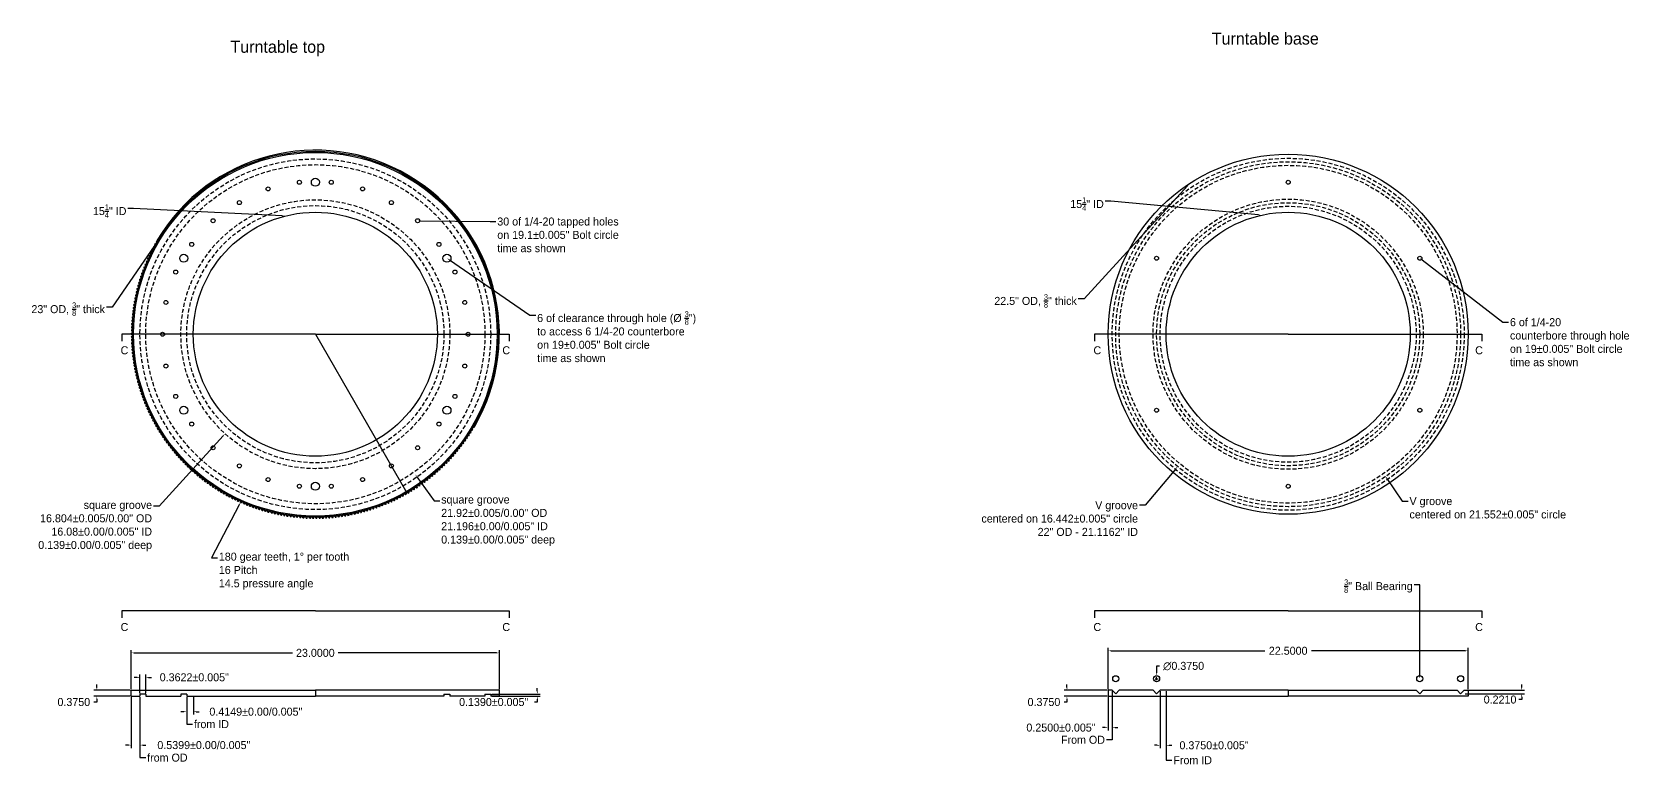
# Model space of a CAD drawing. Header units: inches. Extents: x -48 to 236, y -138 to 25.
# Drawn here: x 6 to 105.8, y -26.5 to 20.2 of the extents above; entities that cross this region are included whole.
import ezdxf
from ezdxf import colors
from ezdxf.entities.mleader import LeaderData, LeaderLine
from ezdxf.math import Vec2, Vec3

# ---------------------------------------------------------------- set-up
doc = ezdxf.new("R2010")
doc.units = ezdxf.units.IN
doc.header["$MEASUREMENT"] = 0
doc.linetypes.add('DASHED2', pattern=[0.375, 0.25, -0.125])
doc.dimstyles.get("Standard").update_dxf_attribs({"dimtxt": 0.18, "dimasz": 0.18, "dimexe": 0.18, "dimexo": 0.0625, "dimgap": 0.09, "dimtad": 0, "dimtih": 1, "dimtoh": 1, "dimdec": 4, "dimzin": 0, "dimdsep": 46, "dimtxsty": 'Standard', "dimcen": 0.09, "dimadec": 0, "dimazin": 0, "dimtfac": 1, "dimtdec": 4, "dimtofl": 0, "dimtmove": 0, "dimatfit": 3, "dimfxl": 1, "dimtolj": 1, "dimtzin": 0, "dimarcsym": 0})

# ---------------------------------------------------------------- blocks, each defined once
blk = doc.blocks.new('*D56')
at = {"color": 0, "lineweight": -2, "transparency": 16777216}
for p, q in [((76.457, -19.405), (76.277, -19.405)), ((76.277, -19.405), (76.277, -19.822)), ((76.187, -20.19), (76.367, -20.19)), ((76.277, -20.28), (76.277, -20.1))]:
    blk.add_line(p, q, dxfattribs=at)
at = {"color": 0, "transparency": 16777216}
blk.add_solid([(76.247, -19.822), (76.307, -19.822), (76.277, -20.002)], dxfattribs=at)
at = {"layer": 'Defpoints', "color": 0, "transparency": 16777216}
for p in [(76.277, -20.002), (76.277, -20.377)]:
    blk.add_point(p, dxfattribs=at)
at = {"color": 0, "transparency": 16777216, "insert": (77.963, -19.405), "char_height": 0.5, "attachment_point": 5}
blk.add_mtext('\\A1;∅0.3750', dxfattribs=at)
blk = doc.blocks.new('*D57')
at = {"color": 0, "lineweight": -2, "transparency": 16777216}
for p, q in [((12.741, -21.09), (12.741, -19.926)), ((13.103, -21.09), (13.103, -19.926)), ((12.561, -20.106), (12.381, -20.106)), ((13.283, -20.106), (13.463, -20.106))]:
    blk.add_line(p, q, dxfattribs=at)
at = {"color": 0, "transparency": 16777216}
for points in [[(12.561, -20.076), (12.561, -20.136), (12.741, -20.106)], [(13.283, -20.076), (13.283, -20.136), (13.103, -20.106)]]:
    blk.add_solid(points, dxfattribs=at)
at = {"layer": 'Defpoints', "color": 0, "transparency": 16777216}
for p in [(13.103, -20.106), (12.741, -21.152), (13.103, -21.152)]:
    blk.add_point(p, dxfattribs=at)
at = {"color": 0, "transparency": 16777216, "insert": (16.136, -20.106), "char_height": 0.5, "attachment_point": 5}
blk.add_mtext('\\A1;0.3622%%P0.005"', dxfattribs=at)
blk = doc.blocks.new('*D64')
at = {"color": 0, "lineweight": -2, "transparency": 16777216}
for p, q in [((73.185, -20.916), (70.491, -20.916)), ((70.671, -20.736), (70.671, -20.556)), ((73.185, -21.291), (70.491, -21.291)), ((70.671, -21.651), (70.491, -21.651)), ((70.671, -21.471), (70.671, -21.651))]:
    blk.add_line(p, q, dxfattribs=at)
at = {"color": 0, "transparency": 16777216}
for points in [[(70.641, -20.736), (70.701, -20.736), (70.671, -20.916)], [(70.641, -21.471), (70.701, -21.471), (70.671, -21.291)]]:
    blk.add_solid(points, dxfattribs=at)
at = {"layer": 'Defpoints', "color": 0, "transparency": 16777216}
for p in [(73.248, -20.916), (70.671, -21.291), (73.248, -21.291)]:
    blk.add_point(p, dxfattribs=at)
at = {"color": 0, "transparency": 16777216, "insert": (69.234, -21.651), "char_height": 0.5, "attachment_point": 5}
blk.add_mtext('\\A1;0.3750', dxfattribs=at)
blk = doc.blocks.new('*D65')
at = {"color": 0, "lineweight": -2, "transparency": 16777216}
for p, q in [((73.248, -20.854), (73.248, -18.267)), ((73.428, -18.447), (83.033, -18.447)), ((95.568, -18.447), (85.963, -18.447)), ((95.748, -20.854), (95.748, -18.267))]:
    blk.add_line(p, q, dxfattribs=at)
at = {"color": 0, "transparency": 16777216}
for points in [[(73.428, -18.417), (73.428, -18.477), (73.248, -18.447)], [(95.568, -18.417), (95.568, -18.477), (95.748, -18.447)]]:
    blk.add_solid(points, dxfattribs=at)
at = {"layer": 'Defpoints', "color": 0, "transparency": 16777216}
for p in [(95.748, -18.447), (73.248, -20.916), (95.748, -20.916)]:
    blk.add_point(p, dxfattribs=at)
at = {"color": 0, "transparency": 16777216, "insert": (84.498, -18.447), "char_height": 0.5, "attachment_point": 5}
blk.add_mtext('\\A1;22.5000', dxfattribs=at)
blk = doc.blocks.new('*D66')
at = {"color": 0, "lineweight": -2, "transparency": 16777216}
for p, q in [((12.138, -20.916), (9.864, -20.916)), ((10.044, -20.736), (10.044, -20.556)), ((12.138, -21.291), (9.864, -21.291)), ((10.044, -21.651), (9.864, -21.651)), ((10.044, -21.471), (10.044, -21.651))]:
    blk.add_line(p, q, dxfattribs=at)
at = {"color": 0, "transparency": 16777216}
for points in [[(10.014, -20.736), (10.074, -20.736), (10.044, -20.916)], [(10.014, -21.471), (10.074, -21.471), (10.044, -21.291)]]:
    blk.add_solid(points, dxfattribs=at)
at = {"layer": 'Defpoints', "color": 0, "transparency": 16777216}
for p in [(12.201, -20.916), (10.044, -21.291), (12.201, -21.291)]:
    blk.add_point(p, dxfattribs=at)
at = {"color": 0, "transparency": 16777216, "insert": (8.607, -21.651), "char_height": 0.5, "attachment_point": 5}
blk.add_mtext('\\A1;0.3750', dxfattribs=at)
blk = doc.blocks.new('*D67')
at = {"color": 0, "lineweight": -2, "transparency": 16777216}
for p, q in [((37.573, -20.972), (37.573, -20.792)), ((34.723, -21.152), (37.753, -21.152)), ((34.723, -21.291), (37.753, -21.291)), ((37.573, -21.651), (37.393, -21.651)), ((37.573, -21.471), (37.573, -21.651))]:
    blk.add_line(p, q, dxfattribs=at)
at = {"color": 0, "transparency": 16777216}
for points in [[(37.543, -20.972), (37.603, -20.972), (37.573, -21.152)], [(37.543, -21.471), (37.603, -21.471), (37.573, -21.291)]]:
    blk.add_solid(points, dxfattribs=at)
at = {"layer": 'Defpoints', "color": 0, "transparency": 16777216}
for p in [(34.661, -21.152), (34.661, -21.291), (37.573, -21.291)]:
    blk.add_point(p, dxfattribs=at)
at = {"color": 0, "transparency": 16777216, "insert": (34.845, -21.651), "char_height": 0.5, "attachment_point": 5}
blk.add_mtext('\\A1;0.1390%%P0.005"', dxfattribs=at)
blk = doc.blocks.new('*D68')
at = {"color": 0, "lineweight": -2, "transparency": 16777216}
for p, q in [((12.201, -20.854), (12.201, -18.398)), ((12.381, -18.578), (22.277, -18.578)), ((35.021, -18.578), (25.124, -18.578)), ((35.201, -20.854), (35.201, -18.398))]:
    blk.add_line(p, q, dxfattribs=at)
at = {"color": 0, "transparency": 16777216}
for points in [[(12.381, -18.548), (12.381, -18.608), (12.201, -18.578)], [(35.021, -18.548), (35.021, -18.608), (35.201, -18.578)]]:
    blk.add_solid(points, dxfattribs=at)
at = {"layer": 'Defpoints', "color": 0, "transparency": 16777216}
for p in [(35.201, -18.578), (12.201, -20.916), (35.201, -20.916)]:
    blk.add_point(p, dxfattribs=at)
at = {"color": 0, "transparency": 16777216, "insert": (23.701, -18.578), "char_height": 0.5, "attachment_point": 5}
blk.add_mtext('\\A1;23.0000', dxfattribs=at)
blk = doc.blocks.new('*D74')
at = {"color": 0, "lineweight": -2, "transparency": 16777216}
for p, q in [((73.248, -20.979), (73.248, -23.429)), ((73.498, -20.979), (73.498, -23.429)), ((73.068, -23.249), (72.888, -23.249)), ((73.678, -23.249), (73.858, -23.249))]:
    blk.add_line(p, q, dxfattribs=at)
at = {"color": 0, "transparency": 16777216}
for points in [[(73.068, -23.219), (73.068, -23.279), (73.248, -23.249)], [(73.678, -23.219), (73.678, -23.279), (73.498, -23.249)]]:
    blk.add_solid(points, dxfattribs=at)
at = {"layer": 'Defpoints', "color": 0, "transparency": 16777216}
for p in [(73.248, -20.916), (73.498, -20.916), (73.248, -23.249)]:
    blk.add_point(p, dxfattribs=at)
at = {"color": 0, "transparency": 16777216, "insert": (70.298, -23.249), "char_height": 0.5, "attachment_point": 5}
blk.add_mtext('\\A1;0.2500%%P0.005"', dxfattribs=at)
blk = doc.blocks.new('*D75')
at = {"color": 0, "lineweight": -2, "transparency": 16777216}
for p, q in [((76.498, -20.979), (76.498, -24.534)), ((76.873, -20.979), (76.873, -24.534)), ((76.318, -24.354), (76.138, -24.354)), ((77.053, -24.354), (77.233, -24.354))]:
    blk.add_line(p, q, dxfattribs=at)
at = {"color": 0, "transparency": 16777216}
for points in [[(76.318, -24.324), (76.318, -24.384), (76.498, -24.354)], [(77.053, -24.324), (77.053, -24.384), (76.873, -24.354)]]:
    blk.add_solid(points, dxfattribs=at)
at = {"layer": 'Defpoints', "color": 0, "transparency": 16777216}
for p in [(76.498, -20.916), (76.873, -20.916), (76.498, -24.354)]:
    blk.add_point(p, dxfattribs=at)
at = {"color": 0, "transparency": 16777216, "insert": (79.864, -24.354), "char_height": 0.5, "attachment_point": 5}
blk.add_mtext('\\A1;0.3750%%P0.005"', dxfattribs=at)
blk = doc.blocks.new('*D76')
at = {"color": 0, "lineweight": -2, "transparency": 16777216}
for p, q in [((95.56, -20.916), (99.272, -20.916)), ((99.092, -20.736), (99.092, -20.556)), ((95.56, -21.137), (99.272, -21.137)), ((99.092, -21.497), (98.912, -21.497)), ((99.092, -21.317), (99.092, -21.497))]:
    blk.add_line(p, q, dxfattribs=at)
at = {"color": 0, "transparency": 16777216}
for points in [[(99.062, -20.736), (99.122, -20.736), (99.092, -20.916)], [(99.062, -21.317), (99.122, -21.317), (99.092, -21.137)]]:
    blk.add_solid(points, dxfattribs=at)
at = {"layer": 'Defpoints', "color": 0, "transparency": 16777216}
for p in [(95.498, -20.916), (95.498, -21.137), (99.092, -21.137)]:
    blk.add_point(p, dxfattribs=at)
at = {"color": 0, "transparency": 16777216, "insert": (97.739, -21.497), "char_height": 0.5, "attachment_point": 5}
blk.add_mtext('\\A1;0.2210', dxfattribs=at)
blk = doc.blocks.new('*D77')
at = {"color": 0, "lineweight": -2, "transparency": 16777216}
for p, q in [((12.201, -21.354), (12.201, -24.522)), ((12.741, -21.354), (12.741, -24.522)), ((12.021, -24.342), (11.841, -24.342)), ((12.921, -24.342), (13.101, -24.342))]:
    blk.add_line(p, q, dxfattribs=at)
at = {"color": 0, "transparency": 16777216}
for points in [[(12.021, -24.312), (12.021, -24.372), (12.201, -24.342)], [(12.921, -24.312), (12.921, -24.372), (12.741, -24.342)]]:
    blk.add_solid(points, dxfattribs=at)
at = {"layer": 'Defpoints', "color": 0, "transparency": 16777216}
for p in [(12.201, -21.291), (12.741, -21.291), (12.741, -24.342)]:
    blk.add_point(p, dxfattribs=at)
at = {"color": 0, "transparency": 16777216, "insert": (16.732, -24.342), "char_height": 0.5, "attachment_point": 5}
blk.add_mtext('\\A1;0.5399%%P0.00/0.005"', dxfattribs=at)
blk = doc.blocks.new('*D78')
at = {"color": 0, "lineweight": -2, "transparency": 16777216}
for p, q in [((15.661, -21.354), (15.661, -22.434)), ((16.076, -21.354), (16.076, -22.434)), ((15.481, -22.254), (15.301, -22.254)), ((16.256, -22.254), (16.436, -22.254))]:
    blk.add_line(p, q, dxfattribs=at)
at = {"color": 0, "transparency": 16777216}
for points in [[(15.481, -22.224), (15.481, -22.284), (15.661, -22.254)], [(16.256, -22.224), (16.256, -22.284), (16.076, -22.254)]]:
    blk.add_solid(points, dxfattribs=at)
at = {"layer": 'Defpoints', "color": 0, "transparency": 16777216}
for p in [(15.661, -21.291), (16.076, -21.291), (16.076, -22.254)]:
    blk.add_point(p, dxfattribs=at)
at = {"color": 0, "transparency": 16777216, "insert": (19.984, -22.254), "char_height": 0.5, "attachment_point": 5}
blk.add_mtext('\\A1;0.4149%%P0.00/0.005"', dxfattribs=at)
blk = doc.blocks.new('*U81')
at = {"color": 4}
blk.add_arc((-7.99, -8.151), 11.5, 45.40379, 45.73345, dxfattribs=at)
for points in [[(0.037, 0.084), (-0.004, 0.061), (-0.044, 0.036), (-0.084, 0.01)], [(0.084, 0.038), (0.061, -0.003), (0.037, -0.044), (0.012, -0.084)]]:
    blk.add_open_spline(points, degree=3, dxfattribs=at)
blk = doc.blocks.new('*U82')
at = {"color": 0, "linetype": 'ByBlock', "lineweight": -2, "transparency": 16777216}
for p, rotation in [((75.201, -96.856), 67.37430167596357), ((75.386, -96.78), 66.36871508378475), ((75.573, -96.706), 65.36312849160593), ((75.76, -96.637), 64.35754189942732), ((75.949, -96.57), 63.35195530724869), ((76.139, -96.507), 62.34636871507007), ((76.331, -96.447), 61.3407821228916), ((76.523, -96.39), 60.33519553071336), ((76.716, -96.337), 59.32960893853489), ((76.91, -96.287), 58.32402234635626), ((77.105, -96.241), 57.31843575417746), ((77.3, -96.198), 56.31284916199867), ((77.497, -96.158), 55.30726256982003), ((77.694, -96.122), 54.3016759776414), ((77.891, -96.089), 53.29608938546278), ((78.09, -96.06), 52.29050279328433), ((78.288, -96.035), 51.28491620110571), ((78.487, -96.013), 50.27932960892691), ((78.687, -95.994), 49.27374301674811), ((78.887, -95.979), 48.26815642456929), ((79.087, -95.967), 47.26256983239065), ((79.287, -95.959), 46.2569832402122), ((79.487, -95.954), 45.25139664803376), ((79.687, -95.953), 44.24581005585532), ((79.888, -95.956), 43.24022346367686), ((80.088, -95.961), 42.23463687149859), ((80.288, -95.971), 41.22905027932033), ((80.488, -95.984), 40.2234636871417), ((80.688, -96), 39.21787709496306), ((80.887, -96.02), 38.2122905027848), ((81.086, -96.044), 37.20670391060654), ((81.284, -96.071), 36.20111731842791), ((81.482, -96.101), 35.19553072624909), ((81.68, -96.135), 34.18994413407047), ((81.877, -96.172), 33.18435754189184), ((82.073, -96.213), 32.1787709497134), ((82.268, -96.257), 31.17318435753512), ((82.463, -96.305), 30.16759776535685), ((82.656, -96.356), 29.16201117317822), ((82.849, -96.41), 28.15642458099977), ((83.041, -96.468), 27.15083798882151), ((83.232, -96.529), 26.14525139664289), ((83.421, -96.594), 25.13966480446408), ((83.61, -96.662), 24.1340782122856), ((83.797, -96.733), 23.12849162010716), ((83.983, -96.807), 22.12290502792853), ((84.168, -96.885), 21.11731843574972), ((73.267, -97.905), 78.43575418992792), ((73.434, -97.795), 77.43016759774946), ((73.603, -97.687), 76.42458100557066), ((73.774, -97.582), 75.41899441339186), ((73.946, -97.481), 74.41340782121304), ((74.121, -97.382), 73.40782122903461), ((74.297, -97.287), 72.40223463685615), ((74.475, -97.194), 71.39664804467787), ((74.654, -97.105), 70.3910614524998), ((74.835, -97.019), 69.38547486032115), ((75.017, -96.936), 68.37988826814237), ((84.351, -96.966), 20.11173184357129), ((84.533, -97.05), 19.10614525139301), ((84.713, -97.137), 18.10055865921494), ((84.892, -97.228), 17.09497206703686), ((85.069, -97.321), 16.08938547485838), ((85.245, -97.418), 15.08379888267958), ((85.418, -97.517), 14.07821229050075), ((85.59, -97.62), 13.07262569832194), ((85.761, -97.726), 12.06703910614318), ((85.929, -97.835), 11.06145251396437), ((72.006, -98.892), 86.48044692735569), ((72.156, -98.759), 85.47486033517688), ((72.308, -98.629), 84.46927374299825), ((72.462, -98.501), 83.46368715082018), ((72.619, -98.376), 82.45810055864187), ((72.778, -98.254), 81.45251396646343), ((72.939, -98.135), 80.44692737428481), ((73.102, -98.019), 79.44134078210618), ((86.095, -97.946), 10.05586592178589), ((86.259, -98.061), 9.05027932960782), ((86.422, -98.178), 8.04469273742973), ((86.582, -98.299), 7.039106145251279), ((86.74, -98.422), 6.033519553072465), ((86.896, -98.547), 5.027932960893711), ((87.05, -98.676), 4.022346368714788), ((87.201, -98.807), 3.016759776536228), ((71.025, -99.892), 93.51955307260626), ((71.157, -99.742), 92.51396648042747), ((71.292, -99.594), 91.508379888249), ((71.43, -99.449), 90.50279329607037), ((71.57, -99.306), 89.49720670389155), ((71.713, -99.165), 88.49162011171276), ((71.858, -99.027), 87.48603351953413), ((87.35, -98.941), 2.011173184357352), ((87.497, -99.077), 1.005586592178477), ((70.287, -100.84), 99.55307262567749), ((70.403, -100.677), 98.54748603349903), ((70.522, -100.516), 97.54189944132077), ((70.643, -100.357), 96.53631284914194), ((70.768, -100.2), 95.53072625696352), ((70.895, -100.045), 94.52513966478506), ((69.653, -101.861), 105.5865921787496), ((69.751, -101.686), 104.5810055865708), ((69.852, -101.513), 103.5754189943924), ((69.956, -101.342), 102.5698324022139), ((70.063, -101.173), 101.5642458100351), ((70.174, -101.006), 100.5586592178563), ((69.208, -102.758), 110.6145251396422), ((69.291, -102.576), 109.6089385474638), ((69.377, -102.395), 108.6033519552851), ((69.466, -102.215), 107.5977653631067), ((69.557, -102.037), 106.5921787709282), ((68.782, -103.881), 116.648044692713), ((68.845, -103.691), 115.6424581005344), ((68.911, -103.502), 114.636871508356), ((68.98, -103.314), 113.6312849161777), ((69.053, -103.128), 112.6256983239995), ((69.129, -102.942), 111.6201117318208), ((68.518, -104.847), 121.6759776536064), ((68.564, -104.652), 120.6703910614278), ((68.613, -104.458), 119.6648044692495), ((68.666, -104.265), 118.6592178770709), ((68.722, -104.073), 117.6536312848919), ((68.34, -105.833), 126.7039106144988), ((68.369, -105.635), 125.6983240223203), ((68.401, -105.437), 124.6927374301419), ((68.437, -105.24), 123.6871508379635), ((68.476, -105.043), 122.681564245785), ((68.249, -106.83), 131.7318435753912), ((68.26, -106.63), 130.7262569832128), ((68.275, -106.43), 129.7206703910343), ((68.293, -106.231), 128.7150837988559), ((68.315, -106.032), 127.7094972066773), ((68.237, -107.431), 134.748603351955), ((68.237, -107.23), 133.7430167597764), ((68.24, -107.631), 135.7541899441338), ((68.242, -107.03), 132.7374301675978), ((68.246, -107.831), 136.7597765363123), ((68.256, -108.031), 137.7653631284909), ((68.269, -108.231), 138.7709497206694), ((68.286, -108.431), 139.7765363128478), ((68.307, -108.63), 140.7821229050263), ((68.331, -108.829), 141.7877094972045), ((68.358, -109.028), 142.7932960893831), ((68.389, -109.225), 143.7988826815618), ((68.423, -109.423), 144.8044692737402), ((68.461, -109.62), 145.8100558659189), ((68.502, -109.816), 146.8156424580975), ((68.547, -110.011), 147.8212290502761), ((68.595, -110.205), 148.8268156424546), ((68.647, -110.399), 149.832402234633), ((68.701, -110.592), 150.8379888268115), ((68.76, -110.783), 151.8435754189901), ((68.821, -110.974), 152.8491620111685), ((68.886, -111.163), 153.8547486033466), ((68.955, -111.352), 154.8603351955249), ((69.026, -111.539), 155.8659217877037), ((69.101, -111.725), 156.8715083798822), ((69.179, -111.909), 157.8770949720606), ((69.26, -112.092), 158.8826815642392), ((69.345, -112.274), 159.8882681564174), ((69.433, -112.454), 160.8938547485958), ((69.523, -112.632), 161.8994413407746), ((69.617, -112.809), 162.9050279329532), ((69.715, -112.985), 163.9106145251315), ((69.815, -113.158), 164.91620111731), ((69.918, -113.33), 165.9217877094884), ((70.024, -113.5), 166.9273743016669), ((70.133, -113.668), 167.9329608938456), ((70.245, -113.834), 168.9385474860243), ((70.36, -113.998), 169.9441340782028), ((70.478, -114.16), 170.9497206703814), ((70.598, -114.32), 171.9553072625602), ((70.722, -114.478), 172.9608938547385), ((70.848, -114.633), 173.9664804469171), ((70.977, -114.787), 174.9720670390959), ((71.108, -114.938), 175.9776536312746), ((71.243, -115.086), 176.9832402234532), ((71.379, -115.233), 177.988826815632), ((71.519, -115.377), 178.9944134078103), ((71.66, -115.518), 180)]:
    blk.add_blockref('*U81', p, dxfattribs=dict(at, rotation=rotation))
blk.add_blockref('*U81', (87.641, -99.216), dxfattribs=at)

msp = doc.modelspace()

# ---------------------------------------------------------------- linework, layer by layer
at = {"color": 4}
for p, q in [((13.92887, 7.13638), (13.81106, 7.2063)), ((33.54083, -4.34509), (33.65947, -4.4136))]:
    msp.add_line(p, q, dxfattribs=at)
for p, q in [((12.20076, 1.33742), (11.59771, 1.33742)), ((11.59771, 1.33742), (11.59771, 0.91036)), ((23.70076, 1.33742), (12.20076, 1.33742)), ((23.70076, 1.33742), (12.26431, 1.33742)), ((23.70076, 1.33742), (29.41899, -8.56683)), ((23.70076, 1.33742), (35.20076, 1.33742)), ((35.20076, 1.33742), (35.80382, 1.33742)), ((35.80382, 1.33742), (35.80382, 0.91036)), ((72.99766, 1.33742), (72.3946, 1.33742)), ((72.3946, 1.33742), (72.3946, 0.91036)), ((84.49766, 1.33742), (72.99766, 1.33742)), ((84.49766, 1.33742), (95.99766, 1.33742)), ((95.99766, 1.33742), (96.60071, 1.33742)), ((96.60071, 1.33742), (96.60071, 0.91036)), ((12.20076, -15.95822), (11.59771, -15.95822)), ((11.59771, -15.95822), (11.59771, -16.38529)), ((23.70076, -15.95822), (12.20076, -15.95822)), ((23.70076, -15.95822), (35.20076, -15.95822)), ((35.20076, -15.95822), (35.80382, -15.95822)), ((35.80382, -15.95822), (35.80382, -16.38529)), ((72.99766, -15.95822), (72.3946, -15.95822)), ((72.3946, -15.95822), (72.3946, -16.38529)), ((84.49766, -15.95822), (72.99766, -15.95822)), ((84.49766, -15.95822), (95.99766, -15.95822)), ((95.99766, -15.95822), (96.60071, -15.95822)), ((96.60071, -15.95822), (96.60071, -16.38529)), ((12.20076, -21.29147), (12.20076, -20.91647)), ((12.20076, -20.91647), (23.70076, -20.91647)), ((23.70076, -20.91647), (23.70076, -21.29147)), ((23.70076, -20.91647), (23.70076, -21.29147)), ((23.70076, -20.91647), (23.70076, -21.29147)), ((23.70076, -20.91647), (23.70076, -21.29147)), ((23.70076, -20.91647), (23.70076, -21.29147)), ((35.20076, -20.91647), (23.70076, -20.91647)), ((23.70076, -20.91647), (23.70076, -21.29147)), ((23.70076, -20.91647), (23.70076, -21.29147)), ((23.70076, -20.91647), (23.70076, -21.29147)), ((35.20076, -21.29147), (35.20076, -20.91647)), ((73.24766, -20.91647), (73.24766, -21.29147)), ((73.49766, -20.91647), (73.24766, -20.91647)), ((73.71863, -21.13744), (73.49766, -20.91647)), ((73.9396, -20.91647), (73.71863, -21.13744)), ((76.05572, -20.91647), (73.9396, -20.91647)), ((76.27669, -21.13744), (76.05572, -20.91647)), ((76.49766, -20.91647), (76.27669, -21.13744)), ((84.49766, -20.91647), (76.49766, -20.91647)), ((84.49766, -20.91647), (84.49766, -21.29147)), ((84.49766, -20.91647), (84.49766, -21.29147)), ((84.49766, -20.91647), (84.49766, -21.29147)), ((84.49766, -20.91647), (84.49766, -21.29147)), ((84.49766, -20.91647), (84.49766, -21.29147)), ((84.49766, -20.91647), (84.49766, -21.29147)), ((84.49766, -20.91647), (84.49766, -21.29147)), ((84.49766, -20.91647), (84.49766, -21.29147)), ((84.49766, -20.91647), (92.49766, -20.91647)), ((84.49766, -20.91647), (84.49766, -21.29147)), ((84.49766, -20.91647), (84.49766, -21.29147)), ((84.49766, -20.91647), (84.49766, -21.29147)), ((84.49766, -20.91647), (84.49766, -21.29147)), ((84.49766, -20.91647), (84.49766, -21.29147)), ((84.49766, -20.91647), (84.49766, -21.29147)), ((84.49766, -20.91647), (84.49766, -21.29147)), ((84.49766, -20.91647), (84.49766, -21.29147)), ((92.49766, -20.91647), (92.71863, -21.13744)), ((92.71863, -21.13744), (92.9396, -20.91647)), ((92.9396, -20.91647), (95.05572, -20.91647)), ((95.05572, -20.91647), (95.27669, -21.13744)), ((95.27669, -21.13744), (95.49766, -20.91647)), ((95.49766, -20.91647), (95.74766, -20.91647)), ((95.74766, -20.91647), (95.74766, -21.29147)), ((12.20076, -21.29147), (12.74066, -21.29147)), ((13.10286, -21.1525), (12.74066, -21.1525)), ((12.74066, -21.1525), (12.74066, -21.29147)), ((13.10286, -21.1525), (13.10286, -21.29147)), ((13.10286, -21.29147), (15.29866, -21.29147)), ((15.66086, -21.1525), (15.29866, -21.1525)), ((15.29866, -21.1525), (15.29866, -21.29147)), ((15.66086, -21.1525), (15.66086, -21.29147)), ((15.66086, -21.29147), (23.70076, -21.29147)), ((31.74066, -21.29147), (23.70076, -21.29147)), ((31.74066, -21.1525), (32.10286, -21.1525)), ((31.74066, -21.1525), (31.74066, -21.29147)), ((32.10286, -21.1525), (32.10286, -21.29147)), ((34.29866, -21.29147), (32.10286, -21.29147)), ((34.29866, -21.1525), (34.66086, -21.1525)), ((34.29866, -21.1525), (34.29866, -21.29147)), ((34.66086, -21.1525), (34.66086, -21.29147)), ((35.20076, -21.29147), (34.66086, -21.29147)), ((73.24766, -21.29147), (84.49766, -21.29147)), ((95.74766, -21.29147), (84.49766, -21.29147))]:
    msp.add_line(p, q)
at = {"color": 2}
msp.add_circle((23.70076, 1.33742), 11.43645, dxfattribs=at)
at = {"color": 4}
for centre, radius in [((23.70076, 1.33742), 11.363), ((84.49766, 1.33742), 11.25), ((23.70076, 1.33742), 7.625), ((84.49766, 1.33742), 7.625)]:
    msp.add_circle(centre, radius, dxfattribs=at)
at = {"linetype": 'DASHED2'}
for centre, radius in [((23.70076, 1.33742), 10.9601), ((84.49766, 1.33742), 11), ((84.49766, 1.33742), 10.77903), ((23.70076, 1.33742), 10.59791), ((84.49766, 1.33742), 10.55806), ((23.70076, 1.33742), 8.4021), ((23.70076, 1.33742), 8.0399), ((84.49766, 1.33742), 8.44194), ((84.49766, 1.33742), 8.22097), ((84.49766, 1.33742), 8)]:
    msp.add_circle(centre, radius, dxfattribs=at)
for centre, radius in [((23.70076, 10.83742), 0.25), ((20.74965, 10.42001), 0.125), ((22.70252, 10.83511), 0.125), ((24.69901, 10.83511), 0.125), ((26.65187, 10.42001), 0.125), ((84.49766, 10.83742), 0.125), ((18.95076, 9.56466), 0.125), ((28.45076, 9.56466), 0.125), ((17.31057, 8.43445), 0.125), ((30.09096, 8.43445), 0.125), ((15.97465, 6.95077), 0.125), ((31.42687, 6.95077), 0.125), ((15.47352, 6.08742), 0.25), ((31.928, 6.08742), 0.25), ((76.27042, 6.08742), 0.125), ((92.7249, 6.08742), 0.125), ((14.9764, 5.22176), 0.125), ((32.42512, 5.22176), 0.125), ((14.35945, 3.32298), 0.125), ((33.04207, 3.32298), 0.125), ((14.15076, 1.33742), 0.125), ((33.25076, 1.33742), 0.125), ((14.35945, -0.64814), 0.125), ((33.04207, -0.64814), 0.125), ((14.9764, -2.54691), 0.125), ((32.42512, -2.54691), 0.125), ((15.47352, -3.41258), 0.25), ((31.928, -3.41258), 0.25), ((76.27042, -3.41258), 0.125), ((92.7249, -3.41258), 0.125), ((15.97465, -4.27593), 0.125), ((31.42687, -4.27593), 0.125), ((17.31057, -5.75961), 0.125), ((30.09096, -5.75961), 0.125), ((18.95076, -6.88982), 0.125), ((28.45076, -6.88982), 0.125), ((20.74965, -7.74517), 0.125), ((23.70076, -8.16258), 0.25), ((26.65187, -7.74517), 0.125), ((22.70252, -8.16026), 0.125), ((24.69901, -8.16026), 0.125), ((84.49766, -8.16258), 0.125), ((73.71863, -20.18953), 0.1875), ((76.27669, -20.18953), 0.1875), ((92.71863, -20.18953), 0.1875), ((95.27669, -20.18953), 0.1875)]:
    msp.add_circle(centre, radius)
at = {"color": 4}
msp.add_arc((23.70076, 1.33742), 11.5, 329.9941245, 149.3137191, dxfattribs=at)

# ---------------------------------------------------------------- block references
at = {"rotation": 104.0853014914152}
msp.add_blockref('*U82', (-61.05413, -102.04818), dxfattribs=at)

# ---------------------------------------------------------------- texts
for s, width, insert, char_height, attachment_point in [('Turntable base', 11.6095067, (79.72093, 20.18962), 0.75, 1), ('Turntable top', 11.6095067, (18.39587, 19.67654), 0.75, 1), ('C', 0.836659, (11.53176, 0.5843), 0.5, 1), ('C', 0.836659, (35.86976, 0.5843), 0.5, 3), ('C', 0.836659, (72.32866, 0.5843), 0.5, 1), ('C', 0.836659, (96.66666, 0.5843), 0.5, 3), ('C', 0.836659, (11.53176, -16.71134), 0.5, 1), ('C', 0.836659, (35.86976, -16.71134), 0.5, 3), ('C', 0.836659, (72.32866, -16.71134), 0.5, 1), ('C', 0.836659, (96.66666, -16.71134), 0.5, 3)]:
    msp.add_mtext_dynamic_manual_height_columns(s, width=width, gutter_width=1, heights=[0], dxfattribs=dict(insert=insert, char_height=char_height, attachment_point=attachment_point))

# ---------------------------------------------------------------- dimensions: what is measured, and where the dimension line sits
for base, p1, p2, picture, middle in [((35.20076, -18.5776), (12.20076, -20.91647), (35.20076, -20.91647), '*D68', (23.70076, -18.5776)), ((95.74766, -18.44741), (73.24766, -20.91647), (95.74766, -20.91647), '*D65', (84.49766, -18.44741))]:
    dim = msp.add_linear_dim(base=base, p1=p1, p2=p2, dimstyle='Standard', override={"dimtxt": 0.5})
    dim.commit()
    dim.dimension.update_dxf_attribs({"geometry": picture, "text_midpoint": middle})
for base, p1, p2, text, picture, middle in [((13.10286, -20.10636), (12.74066, -21.1525), (13.10286, -21.1525), '<>%%P0.005"', '*D57', (16.1362, -20.10636)), ((16.07576, -22.25411), (15.66086, -21.29147), (16.07576, -21.29147), '<>%%P0.00/0.005"', '*D78', (19.9841, -22.25411))]:
    dim = msp.add_linear_dim(base=base, p1=p1, p2=p2, text=text, dimstyle='Standard', override={"dimtxt": 0.5})
    dim.commit()
    dim.dimension.update_dxf_attribs({"geometry": picture, "text_midpoint": middle})
dim = msp.add_diameter_dim_2p(p1=(76.27669, -20.37703), p2=(76.27669, -20.00203), dimstyle='Standard', override={"dimtxt": 0.5})
dim.commit()
dim.dimension.update_dxf_attribs({"geometry": '*D56', "text_midpoint": (77.96335, -19.40481), "dimtype": 163})
for base, p1, p2, picture, middle in [((10.04406, -21.29147), (12.20076, -20.91647), (12.20076, -21.29147), '*D66', (8.6074, -21.65147)), ((70.67104, -21.29147), (73.24766, -20.91647), (73.24766, -21.29147), '*D64', (69.23437, -21.65147))]:
    dim = msp.add_linear_dim(base=base, p1=p1, p2=p2, angle=90, dimstyle='Standard', override={"dimtxt": 0.5})
    dim.commit()
    dim.dimension.update_dxf_attribs({"geometry": picture, "text_midpoint": middle})
dim = msp.add_linear_dim(base=(37.57306, -21.29147), p1=(34.66086, -21.1525), p2=(34.66086, -21.29147), angle=90, text='<>%%P0.005"', dimstyle='Standard', override={"dimtxt": 0.5})
dim.commit()
dim.dimension.update_dxf_attribs({"geometry": '*D67', "text_midpoint": (34.84473, -21.65147)})
for base, p1, p2, text, picture, middle in [((73.24766, -23.24908), (73.49766, -20.91647), (73.24766, -20.91647), '<>%%P0.005"', '*D74', (70.29766, -23.24908)), ((76.49766, -24.35402), (76.87266, -20.91647), (76.49766, -20.91647), '<>%%P0.005"', '*D75', (79.86432, -24.35402)), ((12.74066, -24.34187), (12.20076, -21.29147), (12.74066, -21.29147), '<>%%P0.00/0.005"', '*D77', (16.73233, -24.34187))]:
    dim = msp.add_linear_dim(base=base, p1=p1, p2=p2, text=text, dimstyle='Standard', override={"dimtxt": 0.5})
    dim.commit()
    dim.dimension.update_dxf_attribs({"geometry": picture, "text_midpoint": middle, "dimtype": 160})
dim = msp.add_linear_dim(base=(99.09199, -21.13744), p1=(95.49766, -20.91647), p2=(95.49766, -21.13744), angle=90, dimstyle='Standard', override={"dimtxt": 0.5})
dim.commit()
dim.dimension.update_dxf_attribs({"geometry": '*D76', "text_midpoint": (97.73865, -21.49744), "dimtype": 160})

# ---------------------------------------------------------------- leaders
ml = msp.add_multileader_mtext('Standard')
ml.set_content('\\A1;22.5" OD, {\\H0.7x;\\S3/8;}" thick', color=256)
ml.set_leader_properties()
ml.build(insert=Vec2(0, 0))
ml.multileader.update_dxf_attribs({"dogleg_length": 0.36, "arrow_head_size": 0.18})
ctx = ml.context
ctx.base_point, ctx.char_height, ctx.arrow_head_size, ctx.landing_gap_size, ctx.plane_origin = Vec3(63.76456, 3.54776), 0.5, 0.18, 0.09, Vec3(84.49766, 1.33742)
ctx.text_align_type = 2
notes = []
notes.append((ctx, [(0, (1, 1, 0), (71.73789, 3.54776), (-1, 0), 0.36, [(0, [(78.32332, 10.74168)], 0, [])])]))
ctx.mtext.insert, ctx.mtext.alignment, ctx.mtext.flow_direction = Vec3(71.28789, 3.83942), 3, 5
ml = msp.add_multileader_mtext('Standard')
ml.set_content('\\A1;15{\\H0.7x;\\S1/4;}" ID', color=256)
ml.set_leader_properties()
ml.build(insert=Vec2(0, 0))
ml.multileader.update_dxf_attribs({"dogleg_length": 0.36, "arrow_head_size": 0.18})
ctx = ml.context
ctx.base_point, ctx.char_height, ctx.arrow_head_size, ctx.landing_gap_size, ctx.plane_origin = Vec3(9.12228, 9.20524), 0.5, 0.18, 0.09, Vec3(23.70076, 1.33742)
ctx.text_align_type = 2
notes.append((ctx, [(0, (1, 1, 0), (12.34561, 9.20524), (-1, 0), 0.36, [(0, [(21.81263, 8.72495)], 0, [])])]))
ctx.mtext.insert, ctx.mtext.alignment, ctx.mtext.flow_direction = Vec3(11.89561, 9.45524), 3, 5
ml = msp.add_multileader_mtext('Standard')
ml.set_content('\\A1;15{\\H0.7x;\\S1/4;}" ID', color=256)
ml.set_leader_properties()
ml.build(insert=Vec2(0, 0))
ml.multileader.update_dxf_attribs({"dogleg_length": 0.36, "arrow_head_size": 0.18})
ctx = ml.context
ctx.base_point, ctx.char_height, ctx.arrow_head_size, ctx.landing_gap_size, ctx.plane_origin = Vec3(70.20121, 9.64571), 0.5, 0.18, 0.09, Vec3(84.49766, 1.33742)
ctx.text_align_type = 2
notes.append((ctx, [(0, (1, 1, 0), (73.42454, 9.64571), (-1, 0), 0.36, [(0, [(82.81963, 8.77549)], 0, [])])]))
ctx.mtext.insert, ctx.mtext.alignment, ctx.mtext.flow_direction = Vec3(72.97454, 9.89571), 3, 5
ml = msp.add_multileader_mtext('Standard')
ml.set_content('\\A1;23" OD, {\\H0.7x;\\S3/8;}" thick', color=256)
ml.set_leader_properties()
ml.build(insert=Vec2(0, 0))
ml.multileader.update_dxf_attribs({"dogleg_length": 0.36, "arrow_head_size": 0.18})
ctx = ml.context
ctx.base_point, ctx.char_height, ctx.arrow_head_size, ctx.landing_gap_size, ctx.plane_origin = Vec3(3.69917, 3.03324), 0.5, 0.18, 0.09, Vec3(23.70076, 1.33742)
ctx.text_align_type = 2
notes.append((ctx, [(0, (1, 1, 0), (11.00583, 3.03324), (-1, 0), 0.36, [(0, [(15.0568, 8.9224)], 0, [])])]))
ctx.mtext.insert, ctx.mtext.alignment, ctx.mtext.flow_direction = Vec3(10.55583, 3.32491), 3, 5
ml = msp.add_multileader_mtext('Standard')
ml.set_content('30 of 1/4-20 tapped holes\\Pon 19.1%%P0.005" Bolt circle\\Ptime as shown', color=256)
ml.set_leader_properties()
ml.build(insert=Vec2(0, 0))
ml.multileader.update_dxf_attribs({"dogleg_length": 0.36, "arrow_head_size": 0.18})
ctx = ml.context
ctx.base_point, ctx.char_height, ctx.arrow_head_size, ctx.landing_gap_size, ctx.plane_origin = Vec3(34.98207, 8.38231), 0.5, 0.18, 0.09, Vec3(30.09096, 8.43445)
notes.append((ctx, [(0, (1, 1, 0), (34.62207, 8.38231), (1, 0), 0.36, [(0, [(30.09096, 8.43445)], 0, [])])]))
ctx.mtext.insert, ctx.mtext.flow_direction = Vec3(35.07207, 8.63231), 5
ml = msp.add_multileader_mtext('Standard')
ml.set_content('\\A1;6 of clearance through hole (%%C {\\H0.7x;\\S3/8;}")\\Pto access 6 1/4-20 counterbore\\Pon 19%%P0.005" Bolt circle\\Ptime as shown', color=256)
ml.set_leader_properties()
ml.build(insert=Vec2(0, 0))
ml.multileader.update_dxf_attribs({"dogleg_length": 0.36, "arrow_head_size": 0.18})
ctx = ml.context
ctx.base_point, ctx.char_height, ctx.arrow_head_size, ctx.landing_gap_size, ctx.plane_origin = Vec3(37.47221, 2.51957), 0.5, 0.18, 0.09, Vec3(31.928, 6.08742)
notes.append((ctx, [(0, (1, 1, 0), (37.11221, 2.51957), (1, 0), 0.36, [(0, [(31.928, 6.08742)], 0, [])])]))
ctx.mtext.insert, ctx.mtext.flow_direction = Vec3(37.56221, 2.76957), 5
ml = msp.add_multileader_mtext('Standard')
ml.set_content('6 of 1/4-20\\Pcounterbore through hole\\Pon 19%%P0.005" Bolt circle\\Ptime as shown', color=256)
ml.set_leader_properties()
ml.build(insert=Vec2(0, 0))
ml.multileader.update_dxf_attribs({"dogleg_length": 0.36, "arrow_head_size": 0.18})
ctx = ml.context
ctx.base_point, ctx.char_height, ctx.arrow_head_size, ctx.landing_gap_size, ctx.plane_origin = Vec3(98.26834, 2.09096), 0.5, 0.18, 0.09, Vec3(92.7249, 6.08742)
notes.append((ctx, [(0, (1, 1, 0), (97.90834, 2.09096), (1, 0), 0.36, [(0, [(92.7249, 6.08742)], 0, [])])]))
ctx.mtext.insert, ctx.mtext.flow_direction = Vec3(98.35834, 2.34096), 5
ml = msp.add_multileader_mtext('Standard')
ml.set_content('\\A1;square groove\\P16.804%%P0.005/0.00" OD\\P16.08%%P0.00/0.005" ID \\P0.139%%P0.00/0.005" deep', color=256)
ml.set_leader_properties()
ml.build(insert=Vec2(0, 0))
ml.multileader.update_dxf_attribs({"dogleg_length": 0.36, "arrow_head_size": 0.18})
ctx = ml.context
ctx.base_point, ctx.char_height, ctx.arrow_head_size, ctx.landing_gap_size, ctx.plane_origin = Vec3(4.48939, -9.41522), 0.5, 0.18, 0.09, Vec3(23.70076, 1.33742)
ctx.text_align_type = 2
notes.append((ctx, [(0, (1, 1, 0), (13.94605, -9.41522), (-1, 0), 0.36, [(0, [(18.05537, -4.88551)], 0, [])])]))
ctx.mtext.insert, ctx.mtext.alignment, ctx.mtext.flow_direction = Vec3(13.49605, -9.08188), 3, 5
ml = msp.add_multileader_mtext('Standard')
ml.set_content('\\A1;V groove\\Pcentered on 16.442%%P0.005" circle\\P 22" OD - 21.1162" ID', color=256)
ml.set_leader_properties()
ml.build(insert=Vec2(0, 0))
ml.multileader.update_dxf_attribs({"dogleg_length": 0.36, "arrow_head_size": 0.18})
ctx = ml.context
ctx.base_point, ctx.char_height, ctx.arrow_head_size, ctx.landing_gap_size, ctx.plane_origin = Vec3(61.02233, -9.34878), 0.5, 0.18, 0.09, Vec3(84.49766, 1.33742)
ctx.text_align_type = 2
notes.append((ctx, [(0, (1, 1, 0), (75.56233, -9.34878), (-1, 0), 0.36, [(0, [(77.58333, -6.93177)], 0, [])])]))
ctx.mtext.insert, ctx.mtext.alignment, ctx.mtext.flow_direction = Vec3(75.11233, -9.09878), 3, 5
ml = msp.add_multileader_mtext('Standard')
ml.set_content('\\A1;square groove\\P21.92%%P0.005/0.00" OD\\P21.196%%P0.00/0.005" ID\\P0.139%%P0.00/0.005" deep', color=256)
ml.set_leader_properties()
ml.build(insert=Vec2(0, 0))
ml.multileader.update_dxf_attribs({"dogleg_length": 0.36, "arrow_head_size": 0.18})
ctx = ml.context
ctx.base_point, ctx.char_height, ctx.arrow_head_size, ctx.landing_gap_size, ctx.plane_origin = Vec3(31.47709, -9.07738), 0.5, 0.18, 0.09, Vec3(23.70076, 1.33742)
notes.append((ctx, [(0, (1, 1, 0), (31.11709, -9.07738), (1, 0), 0.36, [(0, [(29.93637, -7.41928)], 0, [])])]))
ctx.mtext.insert, ctx.mtext.flow_direction = Vec3(31.56709, -8.74405), 5
ml = msp.add_multileader_mtext('Standard')
ml.set_content('\\A1;V groove\\Pcentered on 21.552%%P0.005" circle', color=256)
ml.set_leader_properties()
ml.build(insert=Vec2(0, 0))
ml.multileader.update_dxf_attribs({"dogleg_length": 0.36, "arrow_head_size": 0.18})
ctx = ml.context
ctx.base_point, ctx.char_height, ctx.arrow_head_size, ctx.landing_gap_size, ctx.plane_origin = Vec3(91.98927, -9.09081), 0.5, 0.18, 0.09, Vec3(84.49766, 1.33742)
notes.append((ctx, [(0, (1, 1, 0), (91.62927, -9.09081), (1, 0), 0.36, [(0, [(90.56599, -7.53601)], 0, [])])]))
ctx.mtext.insert, ctx.mtext.flow_direction = Vec3(92.07927, -8.84081), 5
ml = msp.add_multileader_mtext('Standard')
ml.set_content('180 gear teeth, 1%%D per tooth\\P16 Pitch\\P14.5 pressure angle', color=256)
ml.set_leader_properties()
ml.build(insert=Vec2(0, 0))
ml.multileader.update_dxf_attribs({"dogleg_length": 0.36, "arrow_head_size": 0.18})
ctx = ml.context
ctx.base_point, ctx.char_height, ctx.arrow_head_size, ctx.landing_gap_size, ctx.plane_origin = Vec3(17.58046, -12.64544), 0.5, 0.18, 0.09, Vec3(27.12716, 11.79016)
notes.append((ctx, [(0, (1, 1, 0), (17.22046, -12.64544), (1, 0), 0.36, [(0, [(19.02795, -9.17042)], 0, [])])]))
ctx.mtext.insert, ctx.mtext.flow_direction = Vec3(17.67046, -12.31211), 5
ml = msp.add_multileader_mtext('Standard')
ml.set_content('\\A1;{\\H0.7x;\\S3/8;}" Ball Bearing', color=256)
ml.set_leader_properties()
ml.build(insert=Vec2(0, 0))
ml.multileader.update_dxf_attribs({"dogleg_length": 0.36, "arrow_head_size": 0.18})
ctx = ml.context
ctx.base_point, ctx.char_height, ctx.arrow_head_size, ctx.landing_gap_size, ctx.plane_origin = Vec3(86.00467, -14.31899), 0.5, 0.18, 0.09, Vec3(92.71863, -20.18953)
ctx.text_align_type = 2
notes.append((ctx, [(0, (1, 1, 0), (92.728, -14.31899), (-1, 0), 0.36, [(0, [(92.71863, -20.18953)], 0, [])])]))
ctx.mtext.insert, ctx.mtext.alignment, ctx.mtext.flow_direction = Vec3(92.278, -13.98565), 3, 5
ml = msp.add_multileader_mtext('Standard')
ml.set_content('From OD', color=256)
ml.set_leader_properties()
ml.build(insert=Vec2(0, 0))
ml.multileader.update_dxf_attribs({"dogleg_length": 0.36, "arrow_head_size": 0.18})
ctx = ml.context
ctx.base_point, ctx.char_height, ctx.arrow_head_size, ctx.landing_gap_size, ctx.plane_origin = Vec3(69.62432, -24.00681), 0.5, 0.18, 0.09, Vec3(73.49766, -20.91647)
ctx.text_align_type = 2
notes.append((ctx, [(0, (1, 1, 0), (73.49766, -24.00681), (-1, 0), 0.36, [(0, [(73.49766, -20.91647)], 0, [])])]))
ctx.mtext.insert, ctx.mtext.alignment, ctx.mtext.flow_direction = Vec3(73.04766, -23.75681), 3, 5
ml = msp.add_multileader_mtext('Standard')
ml.set_content('from OD', color=256)
ml.set_leader_properties()
ml.build(insert=Vec2(0, 0))
ml.multileader.update_dxf_attribs({"dogleg_length": 0.36, "arrow_head_size": 0.18})
ctx = ml.context
ctx.base_point, ctx.char_height, ctx.arrow_head_size, ctx.landing_gap_size, ctx.plane_origin = Vec3(13.10066, -25.12237), 0.5, 0.18, 0.09, Vec3(12.74066, -21.29147)
notes.append((ctx, [(1, (1, 1, 0), (12.74066, -25.12237), (1, 0), 0.36, [(0, [(12.74066, -21.29147)], 0, [])])]))
ctx.mtext.insert, ctx.mtext.flow_direction = Vec3(13.19066, -24.87237), 5
ml = msp.add_multileader_mtext('Standard')
ml.set_content('from ID', color=256)
ml.set_leader_properties()
ml.build(insert=Vec2(0, 0))
ml.multileader.update_dxf_attribs({"dogleg_length": 0.36, "arrow_head_size": 0.18})
ctx = ml.context
ctx.base_point, ctx.char_height, ctx.arrow_head_size, ctx.landing_gap_size, ctx.plane_origin = Vec3(16.02086, -23.03069), 0.5, 0.18, 0.09, Vec3(15.66086, -21.29147)
notes.append((ctx, [(0, (1, 1, 0), (15.66086, -23.03069), (1, 0), 0.36, [(0, [(15.66086, -21.29147)], 0, [])])]))
ctx.mtext.insert, ctx.mtext.flow_direction = Vec3(16.11086, -22.78069), 5
ml = msp.add_multileader_mtext('Standard')
ml.set_content('From ID', color=256)
ml.set_leader_properties()
ml.build(insert=Vec2(0, 0))
ml.multileader.update_dxf_attribs({"dogleg_length": 0.36, "arrow_head_size": 0.18})
ctx = ml.context
ctx.base_point, ctx.char_height, ctx.arrow_head_size, ctx.landing_gap_size, ctx.plane_origin = Vec3(77.23266, -25.28412), 0.5, 0.18, 0.09, Vec3(77.24766, -20.91647)
notes.append((ctx, [(0, (1, 1, 0), (76.87266, -25.28412), (1, 0), 0.36, [(0, [(76.87266, -20.97897)], 0, [])])]))
ctx.mtext.insert, ctx.mtext.flow_direction = Vec3(77.32266, -25.03412), 5
for ctx, leaders in notes:
    for number, flags, end, landing, length, lines in leaders:
        leader = LeaderData()
        leader.index, (leader.has_last_leader_line, leader.has_dogleg_vector, leader.attachment_direction) = number, flags
        leader.last_leader_point, leader.dogleg_vector, leader.dogleg_length = Vec3(end), Vec3(landing), length
        for number, points, colour, breaks in lines:
            line = LeaderLine()
            line.index, line.vertices, line.color, line.breaks = number, Vec3.list(points), colors.encode_raw_color(colour), breaks
            leader.lines.append(line)
        ctx.leaders.append(leader)

doc.saveas('drawing.dxf')
